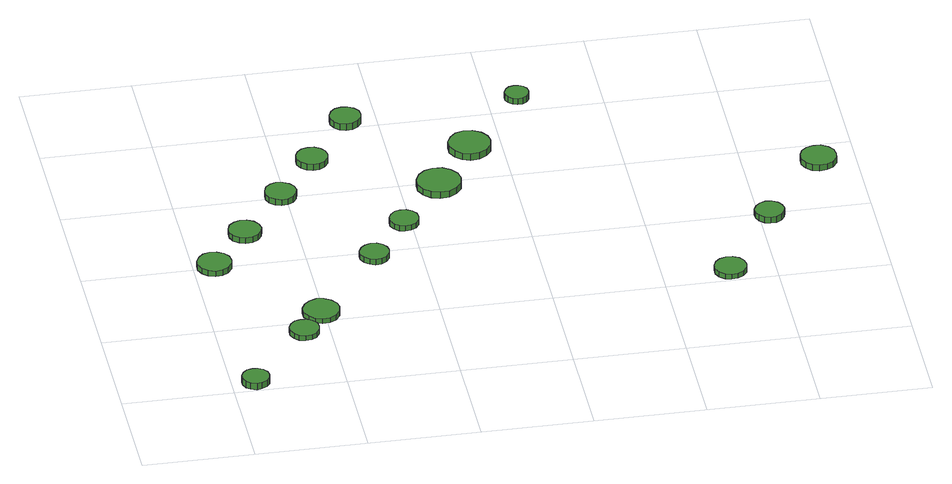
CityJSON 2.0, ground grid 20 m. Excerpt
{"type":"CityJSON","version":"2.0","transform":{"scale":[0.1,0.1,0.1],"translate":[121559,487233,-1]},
"CityObjects":{
"tree1":{"type":"SolitaryVegetationObject","attributes":{"function":"something"},"geometry":[{"type":"MultiSurface","lod":"1","boundaries":[[[0,1,2,3,4,5,6,7,8,9,10,11,12,13,14]],[[15,16,17,18,19,20,21,22,23,24,25,26,27,28,29]],[[0,29,28,1]],[[1,28,27,2]],[[2,27,26,3]],[[3,26,25,4]],[[4,25,24,5]],[[5,24,23,6]],[[6,23,22,7]],[[7,22,21,8]],[[8,21,20,9]],[[9,20,19,10]],[[10,19,18,11]],[[11,18,17,12]],[[12,17,16,13]],[[13,16,15,14]],[[14,15,29,0]]]}]},
"tree2":{"type":"SolitaryVegetationObject","attributes":{"function":"something"},"geometry":[{"type":"MultiSurface","lod":"1","boundaries":[[[30,31,32,33,34,35,36,37,38,39,40,41,42,43,44]],[[45,46,47,48,49,50,51,52,53,54,55,56,57,58,59]],[[30,59,58,31]],[[31,58,57,32]],[[32,57,56,33]],[[33,56,55,34]],[[34,55,54,35]],[[35,54,53,36]],[[36,53,52,37]],[[37,52,51,38]],[[38,51,50,39]],[[39,50,49,40]],[[40,49,48,41]],[[41,48,47,42]],[[42,47,46,43]],[[43,46,45,44]],[[44,45,59,30]]]}]},
"tree3":{"type":"SolitaryVegetationObject","attributes":{"function":"something"},"geometry":[{"type":"MultiSurface","lod":"1","boundaries":[[[60,61,62,63,64,65,66,67,68,69,70,71,72,73,74]],[[75,76,77,78,79,80,81,82,83,84,85,86,87,88,89]],[[60,89,88,61]],[[61,88,87,62]],[[62,87,86,63]],[[63,86,85,64]],[[64,85,84,65]],[[65,84,83,66]],[[66,83,82,67]],[[67,82,81,68]],[[68,81,80,69]],[[69,80,79,70]],[[70,79,78,71]],[[71,78,77,72]],[[72,77,76,73]],[[73,76,75,74]],[[74,75,89,60]]]}]},
"tree4":{"type":"SolitaryVegetationObject","attributes":{"function":"something"},"geometry":[{"type":"MultiSurface","lod":"1","boundaries":[[[90,91,92,93,94,95,96,97,98,99,100,101,102,103,104]],[[105,106,107,108,109,110,111,112,113,114,115,116,117,118,119]],[[90,119,118,91]],[[91,118,117,92]],[[92,117,116,93]],[[93,116,115,94]],[[94,115,114,95]],[[95,114,113,96]],[[96,113,112,97]],[[97,112,111,98]],[[98,111,110,99]],[[99,110,109,100]],[[100,109,108,101]],[[101,108,107,102]],[[102,107,106,103]],[[103,106,105,104]],[[104,105,119,90]]]}]},
"tree5":{"type":"SolitaryVegetationObject","attributes":{"function":"something"},"geometry":[{"type":"MultiSurface","lod":"1","boundaries":[[[120,121,122,123,124,125,126,127,128,129,130,131,132,133,134]],[[135,136,137,138,139,140,141,142,143,144,145,146,147,148,149]],[[120,149,148,121]],[[121,148,147,122]],[[122,147,146,123]],[[123,146,145,124]],[[124,145,144,125]],[[125,144,143,126]],[[126,143,142,127]],[[127,142,141,128]],[[128,141,140,129]],[[129,140,139,130]],[[130,139,138,131]],[[131,138,137,132]],[[132,137,136,133]],[[133,136,135,134]],[[134,135,149,120]]]}]},
"tree6":{"type":"SolitaryVegetationObject","attributes":{"function":"something"},"geometry":[{"type":"MultiSurface","lod":"1","boundaries":[[[150,151,152,153,154,155,156,157,158,159,160,161,162,163,164]],[[165,166,167,168,169,170,171,172,173,174,175,176,177,178,179]],[[150,179,178,151]],[[151,178,177,152]],[[152,177,176,153]],[[153,176,175,154]],[[154,175,174,155]],[[155,174,173,156]],[[156,173,172,157]],[[157,172,171,158]],[[158,171,170,159]],[[159,170,169,160]],[[160,169,168,161]],[[161,168,167,162]],[[162,167,166,163]],[[163,166,165,164]],[[164,165,179,150]]]}]},
"tree7":{"type":"SolitaryVegetationObject","attributes":{"function":"something"},"geometry":[{"type":"MultiSurface","lod":"1","boundaries":[[[180,181,182,183,184,185,186,187,188,189,190,191,192,193,194]],[[195,196,197,198,199,200,201,202,203,204,205,206,207,208,209]],[[180,209,208,181]],[[181,208,207,182]],[[182,207,206,183]],[[183,206,205,184]],[[184,205,204,185]],[[185,204,203,186]],[[186,203,202,187]],[[187,202,201,188]],[[188,201,200,189]],[[189,200,199,190]],[[190,199,198,191]],[[191,198,197,192]],[[192,197,196,193]],[[193,196,195,194]],[[194,195,209,180]]]}]},
"tree8":{"type":"SolitaryVegetationObject","attributes":{"function":"something"},"geometry":[{"type":"MultiSurface","lod":"1","boundaries":[[[210,211,212,213,214,215,216,217,218,219,220,221,222,223,224]],[[225,226,227,228,229,230,231,232,233,234,235,236,237,238,239]],[[210,239,238,211]],[[211,238,237,212]],[[212,237,236,213]],[[213,236,235,214]],[[214,235,234,215]],[[215,234,233,216]],[[216,233,232,217]],[[217,232,231,218]],[[218,231,230,219]],[[219,230,229,220]],[[220,229,228,221]],[[221,228,227,222]],[[222,227,226,223]],[[223,226,225,224]],[[224,225,239,210]]]}]},
"tree9":{"type":"SolitaryVegetationObject","attributes":{"function":"something"},"geometry":[{"type":"MultiSurface","lod":"1","boundaries":[[[240,241,242,243,244,245,246,247,248,249,250,251,252,253,254]],[[255,256,257,258,259,260,261,262,263,264,265,266,267,268,269]],[[240,269,268,241]],[[241,268,267,242]],[[242,267,266,243]],[[243,266,265,244]],[[244,265,264,245]],[[245,264,263,246]],[[246,263,262,247]],[[247,262,261,248]],[[248,261,260,249]],[[249,260,259,250]],[[250,259,258,251]],[[251,258,257,252]],[[252,257,256,253]],[[253,256,255,254]],[[254,255,269,240]]]}]},
"tree10":{"type":"SolitaryVegetationObject","attributes":{"function":"something"},"geometry":[{"type":"MultiSurface","lod":"1","boundaries":[[[270,271,272,273,274,275,276,277,278,279,280,281,282,283,284]],[[285,286,287,288,289,290,291,292,293,294,295,296,297,298,299]],[[270,299,298,271]],[[271,298,297,272]],[[272,297,296,273]],[[273,296,295,274]],[[274,295,294,275]],[[275,294,293,276]],[[276,293,292,277]],[[277,292,291,278]],[[278,291,290,279]],[[279,290,289,280]],[[280,289,288,281]],[[281,288,287,282]],[[282,287,286,283]],[[283,286,285,284]],[[284,285,299,270]]]}]},
"tree11":{"type":"SolitaryVegetationObject","attributes":{"function":"something"},"geometry":[{"type":"MultiSurface","lod":"1","boundaries":[[[300,301,302,303,304,305,306,307,308,309,310,311,312,313,314]],[[315,316,317,318,319,320,321,322,323,324,325,326,327,328,329]],[[300,329,328,301]],[[301,328,327,302]],[[302,327,326,303]],[[303,326,325,304]],[[304,325,324,305]],[[305,324,323,306]],[[306,323,322,307]],[[307,322,321,308]],[[308,321,320,309]],[[309,320,319,310]],[[310,319,318,311]],[[311,318,317,312]],[[312,317,316,313]],[[313,316,315,314]],[[314,315,329,300]]]}]},
"tree12":{"type":"SolitaryVegetationObject","attributes":{"function":"something"},"geometry":[{"type":"MultiSurface","lod":"1","boundaries":[[[330,331,332,333,334,335,336,337,338,339,340,341,342,343,344]],[[345,346,347,348,349,350,351,352,353,354,355,356,357,358,359]],[[330,359,358,331]],[[331,358,357,332]],[[332,357,356,333]],[[333,356,355,334]],[[334,355,354,335]],[[335,354,353,336]],[[336,353,352,337]],[[337,352,351,338]],[[338,351,350,339]],[[339,350,349,340]],[[340,349,348,341]],[[341,348,347,342]],[[342,347,346,343]],[[343,346,345,344]],[[344,345,359,330]]]}]},
"tree13":{"type":"SolitaryVegetationObject","attributes":{"function":"something"},"geometry":[{"type":"MultiSurface","lod":"1","boundaries":[[[360,361,362,363,364,365,366,367,368,369,370,371,372,373,374]],[[375,376,377,378,379,380,381,382,383,384,385,386,387,388,389]],[[360,389,388,361]],[[361,388,387,362]],[[362,387,386,363]],[[363,386,385,364]],[[364,385,384,365]],[[365,384,383,366]],[[366,383,382,367]],[[367,382,381,368]],[[368,381,380,369]],[[369,380,379,370]],[[370,379,378,371]],[[371,378,377,372]],[[372,377,376,373]],[[373,376,375,374]],[[374,375,389,360]]]}]},
"tree14":{"type":"SolitaryVegetationObject","attributes":{"function":"something"},"geometry":[{"type":"MultiSurface","lod":"1","boundaries":[[[390,391,392,393,394,395,396,397,398,399,400,401,402,403,404]],[[405,406,407,408,409,410,411,412,413,414,415,416,417,418,419]],[[390,419,418,391]],[[391,418,417,392]],[[392,417,416,393]],[[393,416,415,394]],[[394,415,414,395]],[[395,414,413,396]],[[396,413,412,397]],[[397,412,411,398]],[[398,411,410,399]],[[399,410,409,400]],[[400,409,408,401]],[[401,408,407,402]],[[402,407,406,403]],[[403,406,405,404]],[[404,405,419,390]]]}]},
"tree15":{"type":"SolitaryVegetationObject","attributes":{"function":"something"},"geometry":[{"type":"MultiSurface","lod":"1","boundaries":[[[420,421,422,423,424,425,426,427,428,429,430,431,432,433,434]],[[435,436,437,438,439,440,441,442,443,444,445,446,447,448,449]],[[420,449,448,421]],[[421,448,447,422]],[[422,447,446,423]],[[423,446,445,424]],[[424,445,444,425]],[[425,444,443,426]],[[426,443,442,427]],[[427,442,441,428]],[[428,441,440,429]],[[429,440,439,430]],[[430,439,438,431]],[[431,438,437,432]],[[432,437,436,433]],[[433,436,435,434]],[[434,435,449,420]]]}]},
"tree16":{"type":"SolitaryVegetationObject","attributes":{"function":"something"},"geometry":[{"type":"MultiSurface","lod":"1","boundaries":[[[450,451,452,453,454,455,456,457,458,459,460,461,462,463,464]],[[465,466,467,468,469,470,471,472,473,474,475,476,477,478,479]],[[450,479,478,451]],[[451,478,477,452]],[[452,477,476,453]],[[453,476,475,454]],[[454,475,474,455]],[[455,474,473,456]],[[456,473,472,457]],[[457,472,471,458]],[[458,471,470,459]],[[459,470,469,460]],[[460,469,468,461]],[[461,468,467,462]],[[462,467,466,463]],[[463,466,465,464]],[[464,465,479,450]]]}]}
},
"vertices":[
[67,28,19],[65,38,19],[59,46,19],[50,51,19],[40,52,19],[30,49,19],[23,42,19],[18,33,19],[18,23,19],[23,13,19],[30,7,19],[40,3,19],[50,5,19],[59,10,19],[65,18,19],[65,18,6],[59,10,6],[50,5,6],[40,3,6],[30,7,6],[23,13,6],[18,23,6],[18,33,6],[23,42,6],[30,49,6],[40,52,6],[50,51,6],[59,46,6],[65,38,6],[67,28,6],
[68,404,17],[66,417,17],[58,427,17],[47,433,17],[34,435,17],[22,431,17],[13,422,17],[7,410,17],[7,398,17],[13,386,17],[22,377,17],[34,373,17],[47,375,17],[58,381,17],[66,392,17],[66,392,6],[58,381,6],[47,375,6],[34,373,6],[22,377,6],[13,386,6],[7,398,6],[7,410,6],[13,422,6],[22,431,6],[34,435,6],[47,433,6],[58,427,6],[66,417,6],[68,404,6],
[181,170,16],[179,181,16],[172,190,16],[163,195,16],[152,196,16],[141,193,16],[133,185,16],[128,175,16],[128,164,16],[133,154,16],[141,146,16],[152,143,16],[163,144,16],[172,149,16],[179,159,16],[179,159,6],[172,149,6],[163,144,6],[152,143,6],[141,146,6],[133,154,6],[128,164,6],[128,175,6],[133,185,6],[141,193,6],[152,196,6],[163,195,6],[172,190,6],[179,181,6],[181,170,6],
[138,497,17],[135,509,17],[128,519,17],[117,525,17],[105,526,17],[94,522,17],[84,514,17],[80,503,17],[80,491,17],[84,480,17],[94,472,17],[105,468,17],[117,469,17],[128,475,17],[135,485,17],[135,485,6],[128,475,6],[117,469,6],[105,468,6],[94,472,6],[84,480,6],[80,491,6],[80,503,6],[84,514,6],[94,522,6],[105,526,6],[117,525,6],[128,519,6],[135,509,6],[138,497,6],
[227,224,16],[224,237,16],[216,248,16],[204,255,16],[191,257,16],[178,252,16],[168,243,16],[162,231,16],[162,217,16],[168,204,16],[178,195,16],[191,191,16],[204,192,16],[216,199,16],[224,210,16],[224,210,6],[216,199,6],[204,192,6],[191,191,6],[178,195,6],[168,204,6],[162,217,6],[162,231,6],[168,243,6],[178,252,6],[191,257,6],[204,255,6],[216,248,6],[224,237,6],[227,224,6],
[220,604,18],[217,616,18],[210,625,18],[200,631,18],[188,633,18],[177,629,18],[168,621,18],[164,610,18],[164,598,18],[168,588,18],[177,580,18],[188,576,18],[200,577,18],[210,583,18],[217,593,18],[217,593,6],[210,583,6],[200,577,6],[188,576,6],[177,580,6],[168,588,6],[164,598,6],[164,610,6],[168,621,6],[177,629,6],[188,633,6],[200,631,6],[210,625,6],[217,616,6],[220,604,6],
[344,387,17],[342,397,17],[336,406,17],[326,412,17],[315,413,17],[305,409,17],[297,402,17],[292,392,17],[292,381,17],[297,371,17],[305,364,17],[315,360,17],[326,361,17],[336,367,17],[342,376,17],[342,376,6],[336,367,6],[326,361,6],[315,360,6],[305,364,6],[297,371,6],[292,381,6],[292,392,6],[297,402,6],[305,409,6],[315,413,6],[326,412,6],[336,406,6],[342,397,6],[344,387,6],
[293,705,18],[291,717,18],[284,726,18],[274,732,18],[262,733,18],[251,730,18],[242,722,18],[237,711,18],[237,699,18],[242,689,18],[251,681,18],[262,677,18],[274,678,18],[284,684,18],[291,694,18],[291,694,6],[284,684,6],[274,678,6],[262,677,6],[251,681,6],[242,689,6],[237,699,6],[237,711,6],[242,722,6],[251,730,6],[262,733,6],[274,732,6],[284,726,6],[291,717,6],[293,705,6],
[414,483,17],[412,494,17],[406,502,17],[396,508,17],[385,509,17],[375,506,17],[367,498,17],[362,488,17],[362,477,17],[367,467,17],[375,460,17],[385,457,17],[396,458,17],[406,463,17],[412,472,17],[412,472,6],[406,463,6],[396,458,6],[385,457,6],[375,460,6],[367,467,6],[362,477,6],[362,488,6],[367,498,6],[375,506,6],[385,509,6],[396,508,6],[406,502,6],[412,494,6],[414,483,6],
[371,811,25],[369,823,25],[362,832,25],[352,838,25],[340,839,25],[329,836,25],[321,828,25],[316,817,25],[316,806,25],[321,795,25],[329,787,25],[340,784,25],[352,785,25],[362,791,25],[369,800,25],[369,800,12],[362,791,12],[352,785,12],[340,784,12],[329,787,12],[321,795,12],[316,806,12],[316,817,12],[321,828,12],[329,836,12],[340,839,12],[352,838,12],[362,832,12],[369,823,12],[371,811,12],
[508,588,19],[505,604,19],[495,617,19],[481,626,19],[464,627,19],[449,622,19],[437,611,19],[430,596,19],[430,580,19],[437,565,19],[449,554,19],[464,549,19],[481,550,19],[495,559,19],[505,572,19],[505,572,6],[495,559,6],[481,550,6],[464,549,6],[449,554,6],[437,565,6],[430,580,6],[430,596,6],[437,611,6],[449,622,6],[464,627,6],[481,626,6],[495,617,6],[505,604,6],[508,588,6],
[579,690,24],[576,705,24],[567,718,24],[553,726,24],[537,728,24],[522,723,24],[511,712,24],[504,698,24],[504,682,24],[511,668,24],[522,657,24],[537,652,24],[553,654,24],[567,662,24],[576,674,24],[576,674,11],[567,662,11],[553,654,11],[537,652,11],[522,657,11],[511,668,11],[504,682,11],[504,698,11],[511,712,11],[522,723,11],[537,728,11],[553,726,11],[567,718,11],[576,705,11],[579,690,11],
[673,835,23],[671,844,23],[666,851,23],[658,855,23],[649,856,23],[641,854,23],[634,848,23],[630,839,23],[630,830,23],[634,822,23],[641,816,23],[649,813,23],[658,814,23],[666,819,23],[671,826,23],[671,826,11],[666,819,11],[658,814,11],[649,813,11],[641,816,11],[634,822,11],[630,830,11],[630,839,11],[634,848,11],[641,854,11],[649,856,11],[658,855,11],[666,851,11],[671,844,11],[673,835,11],
[949,232,16],[947,244,16],[940,254,16],[929,260,16],[917,261,16],[906,257,16],[897,249,16],[892,238,16],[892,226,16],[897,215,16],[906,207,16],[917,204,16],[929,205,16],[940,211,16],[947,220,16],[947,220,6],[940,211,6],[929,205,6],[917,204,6],[906,207,6],[897,215,6],[892,226,6],[892,238,6],[897,249,6],[906,257,6],[917,261,6],[929,260,6],[940,254,6],[947,244,6],[949,232,6],
[1045,388,22],[1042,399,22],[1036,408,22],[1026,414,22],[1015,415,22],[1005,411,22],[997,404,22],[992,394,22],[992,383,22],[997,373,22],[1005,365,22],[1015,362,22],[1026,363,22],[1036,369,22],[1042,378,22],[1042,378,10],[1036,369,10],[1026,363,10],[1015,362,10],[1005,365,10],[997,373,10],[992,383,10],[992,394,10],[997,404,10],[1005,411,10],[1015,415,10],[1026,414,10],[1036,408,10],[1042,399,10],[1045,388,10],
[1164,542,23],[1162,555,23],[1154,566,23],[1142,573,23],[1129,574,23],[1116,570,23],[1106,561,23],[1101,549,23],[1101,536,23],[1106,523,23],[1116,514,23],[1129,510,23],[1142,512,23],[1154,518,23],[1162,529,23],[1162,529,11],[1154,518,11],[1142,512,11],[1129,510,11],[1116,514,11],[1106,523,11],[1101,536,11],[1101,549,11],[1106,561,11],[1116,570,11],[1129,574,11],[1142,573,11],[1154,566,11],[1162,555,11],[1164,542,11]
]}
